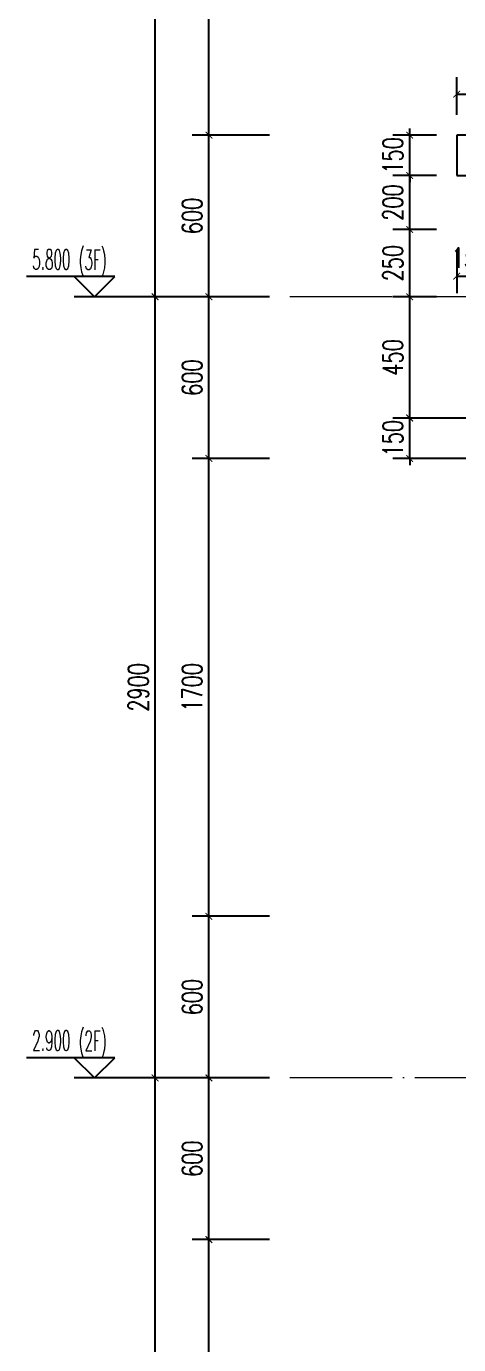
# Model space of a CAD drawing. Extents: x -1307975 to -76406, y -96289 to 379359.
# Drawn here: x -632986 to -631380, y 260091 to 264985 of the extents above; entities that cross this region are included whole.
import ezdxf

# ---------------------------------------------------------------- set-up
doc = ezdxf.new("R2010")
doc.units = 0
doc.header["$LTSCALE"] = 1000
doc.linetypes.add('DOTE', pattern=[2.42, 2, -0.2, 0.02, -0.2])
doc.layers.get('0').update_dxf_attribs({"linetype": 'CONTINUOUS'})
doc.layers.get('DEFPOINTS').update_dxf_attribs({"linetype": 'CONTINUOUS'})
for name, color, linetype in [('DIM_ELEV', 3, 'CONTINUOUS'), ('PUB_DIM', 3, 'CONTINUOUS'), ('PUB_TEXT', 2, 'CONTINUOUS'), ('WALL', 5, 'CONTINUOUS')]:
    doc.layers.add(name, color=color, linetype=linetype)
doc.layers.add('DOTE', color=19, linetype='DOTE', lineweight=9)
doc.styles.add('_TCH_DIM', font='SIMPLEX.shx', dxfattribs={"width": 0.7, "bigfont": 'GBCBIG.shx'})
doc.styles.add('_TCH_DIM_T3', font='SIMPLEX', dxfattribs={"width": 0.705882, "bigfont": 'GBCBIG'})
doc.dimstyles.new('_TCH_ARCH&&25', dxfattribs={"dimtxt": 74.375, "dimasz": 25, "dimexe": 62.5, "dimexo": 75, "dimgap": 25, "dimtad": 1, "dimdec": 0, "dimzin": 0, "dimdsep": 46, "dimtxsty": '_TCH_DIM_T3', "dimblk": 'ARCHTICK', "dimcen": 0.09, "dimclrt": 7, "dimazin": 0, "dimtfac": 1, "dimtdec": 0, "dimtix": 1, "dimtmove": 2, "dimatfit": 3, "dimldrblk": 'ARCHTICK', "dimfxl": 1, "dimtolj": 1, "dimtzin": 0, "dimarcsym": 0})

# ---------------------------------------------------------------- blocks, each defined once
blk = doc.blocks.new('_ArchTick')
at = {"color": 0, "linetype": 'ByBlock', "const_width": 0.15}
blk.add_lwpolyline([(-0.5, -0.5), (0.5, 0.5)], dxfattribs=at)
blk = doc.blocks.new('*D3298')
at = {"layer": 'DEFPOINTS', "color": 0, "transparency": 16777216}
for p in [(-632307.8, 260480.7), (-632007.8, 260480.7), (-632007.8, 258780.7)]:
    blk.add_point(p, dxfattribs=at)
at = {"layer": 'PUB_DIM', "color": 0, "lineweight": -2, "transparency": 16777216}
for p, q in [((-632082.8, 260480.7), (-632370.3, 260480.7)), ((-632307.8, 258780.7), (-632307.8, 260480.7)), ((-632082.8, 258780.7), (-632370.3, 258780.7))]:
    blk.add_line(p, q, dxfattribs=at)
at = {"layer": 'PUB_DIM', "color": 0, "lineweight": -2, "transparency": 16777216, "xscale": 25, "yscale": 25, "zscale": 25}
for p, rotation in [((-632307.8, 260480.7), 90), ((-632307.8, 258780.7), 270)]:
    blk.add_blockref('_ArchTick', p, dxfattribs=dict(at, rotation=rotation))
at = {"layer": 'PUB_DIM', "color": 7, "transparency": 16777216, "insert": (-632370, 259630.7), "char_height": 74.38, "attachment_point": 5, "rotation": 90, "style": '_TCH_DIM_T3'}
blk.add_mtext('\\A1;1700', dxfattribs=at)
blk = doc.blocks.new('*D3299')
at = {"layer": 'DEFPOINTS', "color": 0, "transparency": 16777216}
for p in [(-632307.8, 261080.7), (-632007.8, 261080.7), (-632007.8, 260480.7)]:
    blk.add_point(p, dxfattribs=at)
at = {"layer": 'PUB_DIM', "color": 0, "lineweight": -2, "transparency": 16777216}
for p, q in [((-632082.8, 261080.7), (-632370.3, 261080.7)), ((-632307.8, 260480.7), (-632307.8, 261080.7)), ((-632082.8, 260480.7), (-632370.3, 260480.7))]:
    blk.add_line(p, q, dxfattribs=at)
at = {"layer": 'PUB_DIM', "color": 0, "lineweight": -2, "transparency": 16777216, "xscale": 25, "yscale": 25, "zscale": 25}
for p, rotation in [((-632307.8, 261080.7), 90), ((-632307.8, 260480.7), 270)]:
    blk.add_blockref('_ArchTick', p, dxfattribs=dict(at, rotation=rotation))
at = {"layer": 'PUB_DIM', "color": 7, "transparency": 16777216, "insert": (-632370, 260780.7), "char_height": 74.38, "attachment_point": 5, "rotation": 90, "style": '_TCH_DIM_T3'}
blk.add_mtext('\\A1;600', dxfattribs=at)
blk = doc.blocks.new('*D3300')
at = {"layer": 'DEFPOINTS', "color": 0, "transparency": 16777216}
for p in [(-632307.8, 261680.7), (-632007.8, 261680.7), (-632007.8, 261080.7)]:
    blk.add_point(p, dxfattribs=at)
at = {"layer": 'PUB_DIM', "color": 0, "lineweight": -2, "transparency": 16777216}
for p, q in [((-632082.8, 261680.7), (-632370.3, 261680.7)), ((-632307.8, 261080.7), (-632307.8, 261680.7)), ((-632082.8, 261080.7), (-632370.3, 261080.7))]:
    blk.add_line(p, q, dxfattribs=at)
at = {"layer": 'PUB_DIM', "color": 0, "lineweight": -2, "transparency": 16777216, "xscale": 25, "yscale": 25, "zscale": 25}
for p, rotation in [((-632307.8, 261680.7), 90), ((-632307.8, 261080.7), 270)]:
    blk.add_blockref('_ArchTick', p, dxfattribs=dict(at, rotation=rotation))
at = {"layer": 'PUB_DIM', "color": 7, "transparency": 16777216, "insert": (-632370, 261380.7), "char_height": 74.38, "attachment_point": 5, "rotation": 90, "style": '_TCH_DIM_T3'}
blk.add_mtext('\\A1;600', dxfattribs=at)
blk = doc.blocks.new('*D3301')
at = {"layer": 'DEFPOINTS', "color": 0, "transparency": 16777216}
for p in [(-632307.8, 263380.7), (-632007.8, 263380.7), (-632007.8, 261680.7)]:
    blk.add_point(p, dxfattribs=at)
at = {"layer": 'PUB_DIM', "color": 0, "lineweight": -2, "transparency": 16777216}
for p, q in [((-632082.8, 263380.7), (-632370.3, 263380.7)), ((-632307.8, 261680.7), (-632307.8, 263380.7)), ((-632082.8, 261680.7), (-632370.3, 261680.7))]:
    blk.add_line(p, q, dxfattribs=at)
at = {"layer": 'PUB_DIM', "color": 0, "lineweight": -2, "transparency": 16777216, "xscale": 25, "yscale": 25, "zscale": 25}
for p, rotation in [((-632307.8, 263380.7), 90), ((-632307.8, 261680.7), 270)]:
    blk.add_blockref('_ArchTick', p, dxfattribs=dict(at, rotation=rotation))
at = {"layer": 'PUB_DIM', "color": 7, "transparency": 16777216, "insert": (-632370, 262530.7), "char_height": 74.38, "attachment_point": 5, "rotation": 90, "style": '_TCH_DIM_T3'}
blk.add_mtext('\\A1;1700', dxfattribs=at)
blk = doc.blocks.new('*D3302')
at = {"layer": 'DEFPOINTS', "color": 0, "transparency": 16777216}
for p in [(-632307.8, 263980.7), (-632007.8, 263980.7), (-632007.8, 263380.7)]:
    blk.add_point(p, dxfattribs=at)
at = {"layer": 'PUB_DIM', "color": 0, "lineweight": -2, "transparency": 16777216}
for p, q in [((-632082.8, 263980.7), (-632370.3, 263980.7)), ((-632307.8, 263380.7), (-632307.8, 263980.7)), ((-632082.8, 263380.7), (-632370.3, 263380.7))]:
    blk.add_line(p, q, dxfattribs=at)
at = {"layer": 'PUB_DIM', "color": 0, "lineweight": -2, "transparency": 16777216, "xscale": 25, "yscale": 25, "zscale": 25}
for p, rotation in [((-632307.8, 263980.7), 90), ((-632307.8, 263380.7), 270)]:
    blk.add_blockref('_ArchTick', p, dxfattribs=dict(at, rotation=rotation))
at = {"layer": 'PUB_DIM', "color": 7, "transparency": 16777216, "insert": (-632370, 263680.7), "char_height": 74.38, "attachment_point": 5, "rotation": 90, "style": '_TCH_DIM_T3'}
blk.add_mtext('\\A1;600', dxfattribs=at)
blk = doc.blocks.new('*D3303')
at = {"layer": 'DEFPOINTS', "color": 0, "transparency": 16777216}
for p in [(-632307.8, 264580.7), (-632007.8, 264580.7), (-632007.8, 263980.7)]:
    blk.add_point(p, dxfattribs=at)
at = {"layer": 'PUB_DIM', "color": 0, "lineweight": -2, "transparency": 16777216}
for p, q in [((-632082.8, 264580.7), (-632370.3, 264580.7)), ((-632307.8, 263980.7), (-632307.8, 264580.7)), ((-632082.8, 263980.7), (-632370.3, 263980.7))]:
    blk.add_line(p, q, dxfattribs=at)
at = {"layer": 'PUB_DIM', "color": 0, "lineweight": -2, "transparency": 16777216, "xscale": 25, "yscale": 25, "zscale": 25}
for p, rotation in [((-632307.8, 264580.7), 90), ((-632307.8, 263980.7), 270)]:
    blk.add_blockref('_ArchTick', p, dxfattribs=dict(at, rotation=rotation))
at = {"layer": 'PUB_DIM', "color": 7, "transparency": 16777216, "insert": (-632370, 264280.7), "char_height": 74.38, "attachment_point": 5, "rotation": 90, "style": '_TCH_DIM_T3'}
blk.add_mtext('\\A1;600', dxfattribs=at)
blk = doc.blocks.new('*D3304')
at = {"layer": 'DEFPOINTS', "color": 0, "transparency": 16777216}
for p in [(-632307.8, 266280.7), (-632007.8, 266280.7), (-632007.8, 264580.7)]:
    blk.add_point(p, dxfattribs=at)
at = {"layer": 'PUB_DIM', "color": 0, "lineweight": -2, "transparency": 16777216}
for p, q in [((-632082.8, 266280.7), (-632370.3, 266280.7)), ((-632307.8, 264580.7), (-632307.8, 266280.7)), ((-632082.8, 264580.7), (-632370.3, 264580.7))]:
    blk.add_line(p, q, dxfattribs=at)
at = {"layer": 'PUB_DIM', "color": 0, "lineweight": -2, "transparency": 16777216, "xscale": 25, "yscale": 25, "zscale": 25}
for p, rotation in [((-632307.8, 266280.7), 90), ((-632307.8, 264580.7), 270)]:
    blk.add_blockref('_ArchTick', p, dxfattribs=dict(at, rotation=rotation))
at = {"layer": 'PUB_DIM', "color": 7, "transparency": 16777216, "insert": (-632370, 265430.7), "char_height": 74.38, "attachment_point": 5, "rotation": 90, "style": '_TCH_DIM_T3'}
blk.add_mtext('\\A1;1700', dxfattribs=at)
blk = doc.blocks.new('*D3317')
at = {"layer": 'DEFPOINTS', "color": 0, "transparency": 16777216}
for p in [(-632507.8, 261080.7), (-632007.8, 261080.7), (-632007.8, 258180.7)]:
    blk.add_point(p, dxfattribs=at)
at = {"layer": 'PUB_DIM', "color": 0, "lineweight": -2, "transparency": 16777216}
for p, q in [((-632082.8, 261080.7), (-632570.3, 261080.7)), ((-632507.8, 258180.7), (-632507.8, 261080.7)), ((-632082.8, 258180.7), (-632570.3, 258180.7))]:
    blk.add_line(p, q, dxfattribs=at)
at = {"layer": 'PUB_DIM', "color": 0, "lineweight": -2, "transparency": 16777216, "xscale": 25, "yscale": 25, "zscale": 25}
for p, rotation in [((-632507.8, 261080.7), 90), ((-632507.8, 258180.7), 270)]:
    blk.add_blockref('_ArchTick', p, dxfattribs=dict(at, rotation=rotation))
at = {"layer": 'PUB_DIM', "color": 7, "transparency": 16777216, "insert": (-632570, 259630.7), "char_height": 74.38, "attachment_point": 5, "rotation": 90, "style": '_TCH_DIM_T3'}
blk.add_mtext('\\A1;2900', dxfattribs=at)
blk = doc.blocks.new('*D3318')
at = {"layer": 'DEFPOINTS', "color": 0, "transparency": 16777216}
for p in [(-632507.8, 263980.7), (-632007.8, 263980.7), (-632007.8, 261080.7)]:
    blk.add_point(p, dxfattribs=at)
at = {"layer": 'PUB_DIM', "color": 0, "lineweight": -2, "transparency": 16777216}
for p, q in [((-632082.8, 263980.7), (-632570.3, 263980.7)), ((-632507.8, 261080.7), (-632507.8, 263980.7)), ((-632082.8, 261080.7), (-632570.3, 261080.7))]:
    blk.add_line(p, q, dxfattribs=at)
at = {"layer": 'PUB_DIM', "color": 0, "lineweight": -2, "transparency": 16777216, "xscale": 25, "yscale": 25, "zscale": 25}
for p, rotation in [((-632507.8, 263980.7), 90), ((-632507.8, 261080.7), 270)]:
    blk.add_blockref('_ArchTick', p, dxfattribs=dict(at, rotation=rotation))
at = {"layer": 'PUB_DIM', "color": 7, "transparency": 16777216, "insert": (-632570, 262530.7), "char_height": 74.38, "attachment_point": 5, "rotation": 90, "style": '_TCH_DIM_T3'}
blk.add_mtext('\\A1;2900', dxfattribs=at)
blk = doc.blocks.new('*D3319')
at = {"layer": 'DEFPOINTS', "color": 0, "transparency": 16777216}
for p in [(-632507.8, 266880.7), (-632007.8, 266880.7), (-632007.8, 263980.7)]:
    blk.add_point(p, dxfattribs=at)
at = {"layer": 'PUB_DIM', "color": 0, "lineweight": -2, "transparency": 16777216}
for p, q in [((-632082.8, 266880.7), (-632570.3, 266880.7)), ((-632507.8, 263980.7), (-632507.8, 266880.7)), ((-632082.8, 263980.7), (-632570.3, 263980.7))]:
    blk.add_line(p, q, dxfattribs=at)
at = {"layer": 'PUB_DIM', "color": 0, "lineweight": -2, "transparency": 16777216, "xscale": 25, "yscale": 25, "zscale": 25}
for p, rotation in [((-632507.8, 266880.7), 90), ((-632507.8, 263980.7), 270)]:
    blk.add_blockref('_ArchTick', p, dxfattribs=dict(at, rotation=rotation))
at = {"layer": 'PUB_DIM', "color": 7, "transparency": 16777216, "insert": (-632570, 265430.7), "char_height": 74.38, "attachment_point": 5, "rotation": 90, "style": '_TCH_DIM_T3'}
blk.add_mtext('\\A1;2900', dxfattribs=at)
blk = doc.blocks.new('*D3427')
at = {"layer": 'DEFPOINTS', "color": 0, "transparency": 16777216}
for p in [(-630937.7, 264733), (-631387.7, 264580.7), (-630937.7, 264580.7)]:
    blk.add_point(p, dxfattribs=at)
at = {"layer": 'PUB_DIM', "color": 0, "lineweight": -2, "transparency": 16777216}
for p, q in [((-631387.7, 264655.7), (-631387.7, 264795.5)), ((-630937.7, 264655.7), (-630937.7, 264795.5)), ((-631387.7, 264733), (-630937.7, 264733))]:
    blk.add_line(p, q, dxfattribs=at)
at = {"layer": 'PUB_DIM', "color": 0, "lineweight": -2, "transparency": 16777216, "xscale": 25, "yscale": 25, "zscale": 25, "rotation": 180}
blk.add_blockref('_ArchTick', (-631387.7, 264733), dxfattribs=at)
at = {"layer": 'PUB_DIM', "color": 0, "lineweight": -2, "transparency": 16777216, "xscale": 25, "yscale": 25, "zscale": 25}
blk.add_blockref('_ArchTick', (-630937.7, 264733), dxfattribs=at)
at = {"layer": 'PUB_DIM', "color": 7, "transparency": 16777216, "insert": (-631152.7, 264801.8), "char_height": 74.38, "attachment_point": 5, "style": '_TCH_DIM_T3'}
blk.add_mtext('\\A1;450', dxfattribs=at)
blk = doc.blocks.new('*D3431')
at = {"layer": 'DEFPOINTS', "color": 0, "transparency": 16777216}
for p in [(-631562.3, 264580.7), (-631387.7, 264580.7), (-631387.7, 264430.7)]:
    blk.add_point(p, dxfattribs=at)
at = {"layer": 'PUB_DIM', "color": 0, "lineweight": -2, "transparency": 16777216}
for p, q in [((-631462.7, 264580.7), (-631624.8, 264580.7)), ((-631562.3, 264580.7), (-631562.3, 264605.7)), ((-631562.3, 264430.7), (-631562.3, 264580.7)), ((-631462.7, 264430.7), (-631624.8, 264430.7)), ((-631562.3, 264430.7), (-631562.3, 264405.7))]:
    blk.add_line(p, q, dxfattribs=at)
at = {"layer": 'PUB_DIM', "color": 0, "lineweight": -2, "transparency": 16777216, "xscale": 25, "yscale": 25, "zscale": 25}
for p, rotation in [((-631562.3, 264580.7), 270), ((-631562.3, 264430.7), 90)]:
    blk.add_blockref('_ArchTick', p, dxfattribs=dict(at, rotation=rotation))
at = {"layer": 'PUB_DIM', "color": 7, "transparency": 16777216, "insert": (-631624.5, 264505.7), "char_height": 74.38, "attachment_point": 5, "rotation": 90, "style": '_TCH_DIM_T3'}
blk.add_mtext('\\A1;150', dxfattribs=at)
blk = doc.blocks.new('*D3432')
at = {"layer": 'DEFPOINTS', "color": 0, "transparency": 16777216}
for p in [(-631562.3, 264430.7), (-631387.7, 264430.7), (-631387.7, 264230.7)]:
    blk.add_point(p, dxfattribs=at)
at = {"layer": 'PUB_DIM', "color": 0, "lineweight": -2, "transparency": 16777216}
for p, q in [((-631462.7, 264430.7), (-631624.8, 264430.7)), ((-631562.3, 264230.7), (-631562.3, 264430.7)), ((-631462.7, 264230.7), (-631624.8, 264230.7))]:
    blk.add_line(p, q, dxfattribs=at)
at = {"layer": 'PUB_DIM', "color": 0, "lineweight": -2, "transparency": 16777216, "xscale": 25, "yscale": 25, "zscale": 25}
for p, rotation in [((-631562.3, 264430.7), 90), ((-631562.3, 264230.7), 270)]:
    blk.add_blockref('_ArchTick', p, dxfattribs=dict(at, rotation=rotation))
at = {"layer": 'PUB_DIM', "color": 7, "transparency": 16777216, "insert": (-631624.5, 264330.7), "char_height": 74.38, "attachment_point": 5, "rotation": 90, "style": '_TCH_DIM_T3'}
blk.add_mtext('\\A1;200', dxfattribs=at)
blk = doc.blocks.new('*D3433')
at = {"layer": 'DEFPOINTS', "color": 0, "transparency": 16777216}
for p in [(-631562.3, 264230.7), (-631387.7, 264230.7), (-631387.7, 263980.7)]:
    blk.add_point(p, dxfattribs=at)
at = {"layer": 'PUB_DIM', "color": 0, "lineweight": -2, "transparency": 16777216}
for p, q in [((-631462.7, 264230.7), (-631624.8, 264230.7)), ((-631562.3, 263980.7), (-631562.3, 264230.7)), ((-631462.7, 263980.7), (-631624.8, 263980.7))]:
    blk.add_line(p, q, dxfattribs=at)
at = {"layer": 'PUB_DIM', "color": 0, "lineweight": -2, "transparency": 16777216, "xscale": 25, "yscale": 25, "zscale": 25}
for p, rotation in [((-631562.3, 264230.7), 90), ((-631562.3, 263980.7), 270)]:
    blk.add_blockref('_ArchTick', p, dxfattribs=dict(at, rotation=rotation))
at = {"layer": 'PUB_DIM', "color": 7, "transparency": 16777216, "insert": (-631624.5, 264105.7), "char_height": 74.38, "attachment_point": 5, "rotation": 90, "style": '_TCH_DIM_T3'}
blk.add_mtext('\\A1;250', dxfattribs=at)
blk = doc.blocks.new('*D3434')
at = {"layer": 'DEFPOINTS', "color": 0, "transparency": 16777216}
for p in [(-631562.3, 263980.7), (-631387.7, 263980.7), (-631387.7, 263530.7)]:
    blk.add_point(p, dxfattribs=at)
at = {"layer": 'PUB_DIM', "color": 0, "lineweight": -2, "transparency": 16777216}
for p, q in [((-631462.7, 263980.7), (-631624.8, 263980.7)), ((-631562.3, 263530.7), (-631562.3, 263980.7)), ((-631462.7, 263530.7), (-631624.8, 263530.7))]:
    blk.add_line(p, q, dxfattribs=at)
at = {"layer": 'PUB_DIM', "color": 0, "lineweight": -2, "transparency": 16777216, "xscale": 25, "yscale": 25, "zscale": 25}
for p, rotation in [((-631562.3, 263980.7), 90), ((-631562.3, 263530.7), 270)]:
    blk.add_blockref('_ArchTick', p, dxfattribs=dict(at, rotation=rotation))
at = {"layer": 'PUB_DIM', "color": 7, "transparency": 16777216, "insert": (-631624.5, 263755.7), "char_height": 74.38, "attachment_point": 5, "rotation": 90, "style": '_TCH_DIM_T3'}
blk.add_mtext('\\A1;450', dxfattribs=at)
blk = doc.blocks.new('*D3435')
at = {"layer": 'DEFPOINTS', "color": 0, "transparency": 16777216}
for p in [(-631387.7, 264230.7), (-631237.7, 264230.7), (-631237.7, 264057)]:
    blk.add_point(p, dxfattribs=at)
at = {"layer": 'PUB_DIM', "color": 0, "lineweight": -2, "transparency": 16777216}
for p, q in [((-631387.7, 264155.7), (-631387.7, 263994.5)), ((-631237.7, 264155.7), (-631237.7, 263994.5)), ((-631387.7, 264057), (-631237.7, 264057))]:
    blk.add_line(p, q, dxfattribs=at)
at = {"layer": 'PUB_DIM', "color": 0, "lineweight": -2, "transparency": 16777216, "xscale": 25, "yscale": 25, "zscale": 25, "rotation": 180}
blk.add_blockref('_ArchTick', (-631387.7, 264057), dxfattribs=at)
at = {"layer": 'PUB_DIM', "color": 0, "lineweight": -2, "transparency": 16777216, "xscale": 25, "yscale": 25, "zscale": 25}
blk.add_blockref('_ArchTick', (-631237.7, 264057), dxfattribs=at)
at = {"layer": 'PUB_DIM', "color": 7, "transparency": 16777216, "insert": (-631337.7, 264125.8), "char_height": 74.38, "attachment_point": 5, "style": '_TCH_DIM_T3'}
blk.add_mtext('\\A1;150', dxfattribs=at)
blk = doc.blocks.new('*D3464')
at = {"layer": 'DEFPOINTS', "color": 0, "transparency": 16777216}
for p in [(-631562.3, 263530.7), (-631187.7, 263530.7), (-631187.7, 263380.7)]:
    blk.add_point(p, dxfattribs=at)
at = {"layer": 'PUB_DIM', "color": 0, "lineweight": -2, "transparency": 16777216}
for p, q in [((-631562.3, 263530.7), (-631562.3, 263555.7)), ((-631262.7, 263530.7), (-631624.8, 263530.7)), ((-631562.3, 263380.7), (-631562.3, 263530.7)), ((-631262.7, 263380.7), (-631624.8, 263380.7)), ((-631562.3, 263380.7), (-631562.3, 263355.7))]:
    blk.add_line(p, q, dxfattribs=at)
at = {"layer": 'PUB_DIM', "color": 0, "lineweight": -2, "transparency": 16777216, "xscale": 25, "yscale": 25, "zscale": 25}
for p, rotation in [((-631562.3, 263530.7), 270), ((-631562.3, 263380.7), 90)]:
    blk.add_blockref('_ArchTick', p, dxfattribs=dict(at, rotation=rotation))
at = {"layer": 'PUB_DIM', "color": 7, "transparency": 16777216, "insert": (-631624.5, 263455.7), "char_height": 74.38, "attachment_point": 5, "rotation": 90, "style": '_TCH_DIM_T3'}
blk.add_mtext('\\A1;150', dxfattribs=at)

msp = doc.modelspace()

# ---------------------------------------------------------------- linework, layer by layer
at = {"layer": 'DIM_ELEV', "color": 1}
for p, q in [((-632657.85, 264055.72), (-632985.85, 264055.72)), ((-632732.85, 263980.72), (-632807.85, 264055.72)), ((-632732.85, 263980.72), (-632657.85, 264055.72)), ((-632307.85, 263980.72), (-632807.85, 263980.72))]:
    msp.add_line(p, q, dxfattribs=at)
at = {"layer": 'DIM_ELEV'}
for p, q in [((-632657.85, 261155.72), (-632985.85, 261155.72)), ((-632732.85, 261080.72), (-632807.85, 261155.72)), ((-632732.85, 261080.72), (-632657.85, 261155.72)), ((-632307.85, 261080.72), (-632807.85, 261080.72))]:
    msp.add_line(p, q, dxfattribs=at)
at = {"layer": 'DOTE', "color": 1, "linetype": 'DOTE', "ltscale": 0.2}
for p, q in [((-628239.13, 263980.72), (-632007.85, 263980.72)), ((-628239.13, 261080.72), (-632007.85, 261080.72))]:
    msp.add_line(p, q, dxfattribs=at)
at = {"layer": 'WALL'}
for p, q in [((-630737.65, 264580.72), (-631387.65, 264580.72)), ((-631387.65, 264580.72), (-631387.65, 264430.72)), ((-631387.65, 264430.72), (-631237.65, 264430.72))]:
    msp.add_line(p, q, dxfattribs=at)

# ---------------------------------------------------------------- texts
at = {"layer": 'PUB_TEXT', "color": 1, "style": '_TCH_DIM', "width": 0.494118}
for s, p in [('5.800', (-632963.95, 264081.97)), ('(3F)', (-632791.8, 264080.75))]:
    msp.add_text(s, height=74.375, dxfattribs=at).set_placement(p)
at = {"layer": 'PUB_TEXT', "style": '_TCH_DIM', "width": 0.494118}
for s, p in [('2.900', (-632963.95, 261181.97)), ('(2F)', (-632791.8, 261180.75))]:
    msp.add_text(s, height=74.375, dxfattribs=at).set_placement(p)

# ---------------------------------------------------------------- dimensions: what is measured, and where the dimension line sits
at = {"layer": 'PUB_DIM'}
for p1, p2, distance, picture, middle in [((-632007.85, 263980.72), (-632007.85, 266880.72), 500, '*D3319', (-632570.03, 265430.72)), ((-632007.85, 264580.72), (-632007.85, 266280.72), 300, '*D3304', (-632370.03, 265430.72)), ((-632007.85, 263980.72), (-632007.85, 264580.72), 300, '*D3303', (-632370.03, 264280.72)), ((-631387.65, 264430.72), (-631387.65, 264580.72), 174.61, '*D3431', (-631624.45, 264505.72)), ((-631387.65, 264230.72), (-631387.65, 264430.72), 174.61, '*D3432', (-631624.45, 264330.72)), ((-631387.65, 263980.72), (-631387.65, 264230.72), 174.61, '*D3433', (-631624.45, 264105.72)), ((-632007.85, 261080.72), (-632007.85, 263980.72), 500, '*D3318', (-632570.03, 262530.72)), ((-632007.85, 263380.72), (-632007.85, 263980.72), 300, '*D3302', (-632370.03, 263680.72)), ((-631387.65, 263530.72), (-631387.65, 263980.72), 174.61, '*D3434', (-631624.45, 263755.72)), ((-632007.85, 261680.72), (-632007.85, 263380.72), 300, '*D3301', (-632370.03, 262530.72)), ((-632007.85, 261080.72), (-632007.85, 261680.72), 300, '*D3300', (-632370.03, 261380.72)), ((-632007.85, 258180.72), (-632007.85, 261080.72), 500, '*D3317', (-632570.03, 259630.72)), ((-632007.85, 260480.72), (-632007.85, 261080.72), 300, '*D3299', (-632370.03, 260780.72)), ((-632007.85, 258780.72), (-632007.85, 260480.72), 300, '*D3298', (-632370.03, 259630.72))]:
    dim = msp.add_aligned_dim(p1=p1, p2=p2, distance=distance, dimstyle='_TCH_ARCH&&25', dxfattribs=at)
    dim.commit()
    dim.dimension.update_dxf_attribs({"geometry": picture, "text_midpoint": middle})
for base, p1, p2, picture, middle in [((-630937.65, 264733.05), (-631387.65, 264580.72), (-630937.65, 264580.72), '*D3427', (-631152.65, 264801.8)), ((-631237.65, 264057.01), (-631387.65, 264230.72), (-631237.65, 264230.72), '*D3435', (-631337.69, 264125.76))]:
    dim = msp.add_linear_dim(base=base, p1=p1, p2=p2, angle=360, dimstyle='_TCH_ARCH&&25', dxfattribs=at)
    dim.commit()
    dim.dimension.update_dxf_attribs({"geometry": picture, "text_midpoint": middle, "dimtype": 161})
dim = msp.add_linear_dim(base=(-631562.26, 263530.72), p1=(-631187.65, 263380.72), p2=(-631187.65, 263530.72), angle=90, dimstyle='_TCH_ARCH&&25', dxfattribs=at)
dim.commit()
dim.dimension.update_dxf_attribs({"geometry": '*D3464', "text_midpoint": (-631624.45, 263455.72)})

doc.saveas('drawing.dxf')
